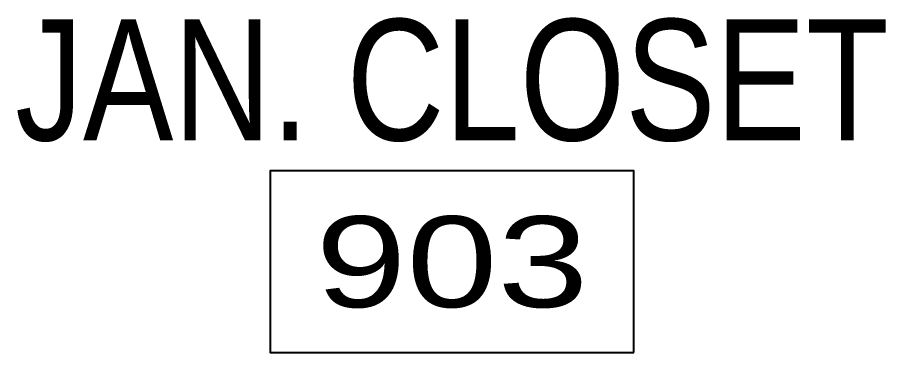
# Model space of a CAD drawing. Header units: inches. Extents: x 513 to 1324, y 337 to 1105.
# Drawn here: x 617.65 to 655.84, y 1072.05 to 1086.8 of the extents above; entities that cross this region are included whole.
import ezdxf
from ezdxf.enums import TextEntityAlignment as Align

# ---------------------------------------------------------------- set-up
doc = ezdxf.new("R2010")
doc.units = ezdxf.units.IN
doc.header["$LTSCALE"] = 96
doc.header["$MEASUREMENT"] = 0
for name, color, linetype in [('A-Area-Iden', 7, 'Continuous'), ('A-Area-Iden-Name', 7, 'Continuous'), ('A-Area-Iden-Numb', 7, 'Continuous')]:
    doc.layers.add(name, color=color, linetype=linetype)
doc.styles.add('XFINE_0', font='swissl.ttf')

# ---------------------------------------------------------------- blocks, each defined once
blk = doc.blocks.new('OTJ_Room_Tag_4_P')
at = {"layer": 'A-Area-Iden-Numb', "color": 4}
blk.add_lwpolyline([(2, -2), (2, 0), (-2, 0), (-2, -2)], close=True, dxfattribs=at)
at = {"layer": 'A-Area-Iden-Name', "style": 'XFINE_0', "width": 0.8}
for tag, p in [('ROOM:NAME1', (0, 2.351)), ('ROOM:NAME2', (0, 0.334))]:
    blk.add_attdef(tag, text='', height=1.3333, dxfattribs=at).set_placement(p, align=Align.CENTER)
at = {"layer": 'A-Area-Iden-Numb', "style": 'XFINE_0', "width": 1.569593}
blk.add_attdef('ROOM:NUMBER', text='', height=1, dxfattribs=at).set_placement((-1.5, -1.5), (1.5, -1.5), align=Align.FIT)

msp = doc.modelspace()

# ---------------------------------------------------------------- block references
at = {"layer": 'A-Area-Iden'}
ref = msp.add_blockref('OTJ_Room_Tag_4_P', (636.769, 1080.05), dxfattribs=dict(at, xscale=4, yscale=4, zscale=4))
ref.add_attrib('ROOM:NAME2', 'JAN. CLOSET', dxfattribs={"layer": 'A-Area-Iden-Name', "height": 5.33333, "style": 'XFINE_0', "width": 0.8}).set_placement((636.769, 1081.386), align=Align.CENTER)
ref.add_attrib('ROOM:NUMBER', '903', dxfattribs={"layer": 'A-Area-Iden-Numb', "height": 4, "style": 'XFINE_0', "width": 1.351376}).set_placement((630.769, 1074.05), (642.769, 1074.05), align=Align.FIT)

doc.saveas('drawing.dxf')
